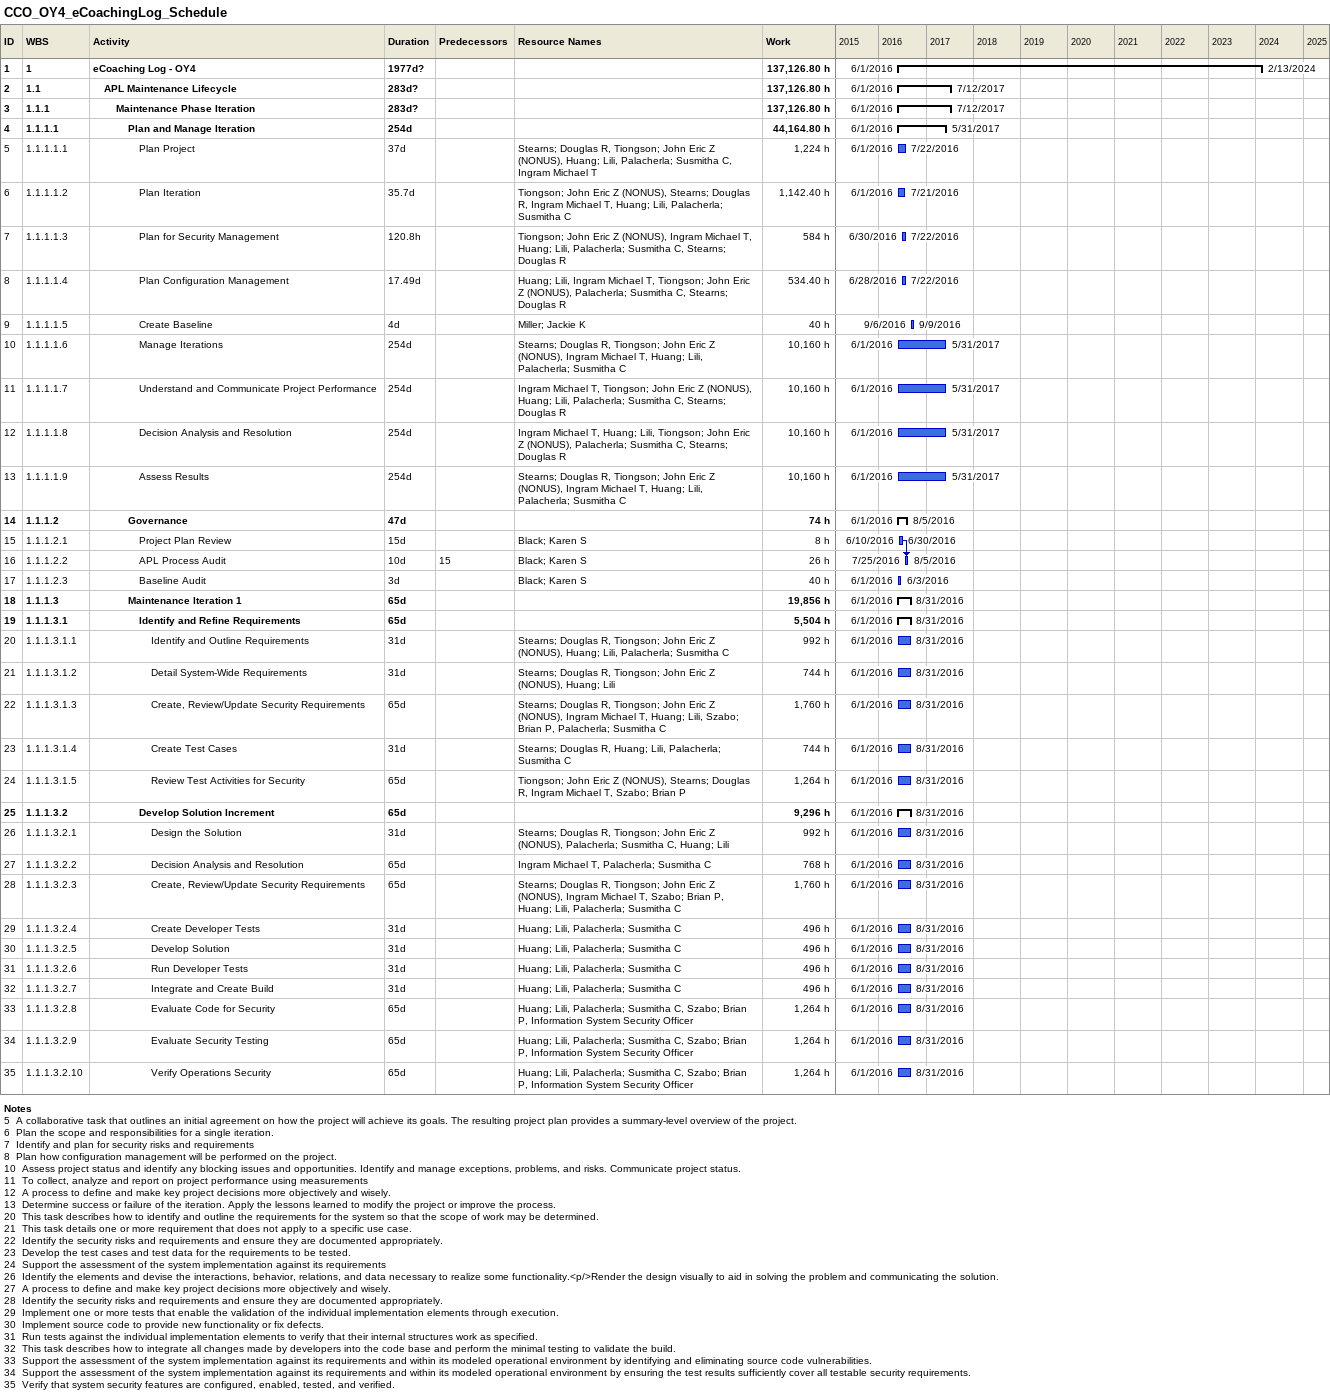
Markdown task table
CCO_OY4_eCoachingLog_Schedule

| ID | WBS | Task | Duration | Start | Finish | Predecessors | Resources | Work (h) |
|---|---|---|---|---|---|---|---|---|
| 1 | 1 | **eCoaching Log - OY4** | 1977d? | 2016-06-01 | 2024-02-13 |  |  | 137126.80 |
| 2 | 1.1 | **APL Maintenance Lifecycle** | 283d? | 2016-06-01 | 2017-07-12 |  |  | 137126.80 |
| 3 | 1.1.1 | **Maintenance Phase Iteration** | 283d? | 2016-06-01 | 2017-07-12 |  |  | 137126.80 |
| 4 | 1.1.1.1 | **Plan and Manage Iteration** | 254d | 2016-06-01 | 2017-05-31 |  |  | 44164.80 |
| 5 | 1.1.1.1.1 | Plan Project | 37d | 2016-06-01 | 2016-07-22 |  | Stearns; Douglas R, Tiongson; John Eric Z (NONUS), Huang; Lili, Palacherla; Susmitha C, Ingram Michael T | 1224 |
| 6 | 1.1.1.1.2 | Plan Iteration | 35.7d | 2016-06-01 | 2016-07-21 |  | Tiongson; John Eric Z (NONUS), Stearns; Douglas R, Ingram Michael T, Huang; Lili, Palacherla; Susmitha C | 1142.40 |
| 7 | 1.1.1.1.3 | Plan for Security Management | 120.8h | 2016-06-30 | 2016-07-22 |  | Tiongson; John Eric Z (NONUS), Ingram Michael T, Huang; Lili, Palacherla; Susmitha C, Stearns; Douglas R | 584 |
| 8 | 1.1.1.1.4 | Plan Configuration Management | 17.49d | 2016-06-28 | 2016-07-22 |  | Huang; Lili, Ingram Michael T, Tiongson; John Eric Z (NONUS), Palacherla; Susmitha C, Stearns; Douglas R | 534.40 |
| 9 | 1.1.1.1.5 | Create Baseline | 4d | 2016-09-06 | 2016-09-09 |  | Miller; Jackie K | 40 |
| 10 | 1.1.1.1.6 | Manage Iterations | 254d | 2016-06-01 | 2017-05-31 |  | Stearns; Douglas R, Tiongson; John Eric Z (NONUS), Ingram Michael T, Huang; Lili, Palacherla; Susmitha C | 10160 |
| 11 | 1.1.1.1.7 | Understand and Communicate Project Performance | 254d | 2016-06-01 | 2017-05-31 |  | Ingram Michael T, Tiongson; John Eric Z (NONUS), Huang; Lili, Palacherla; Susmitha C, Stearns; Douglas R | 10160 |
| 12 | 1.1.1.1.8 | Decision Analysis and Resolution | 254d | 2016-06-01 | 2017-05-31 |  | Ingram Michael T, Huang; Lili, Tiongson; John Eric Z (NONUS), Palacherla; Susmitha C, Stearns; Douglas R | 10160 |
| 13 | 1.1.1.1.9 | Assess Results | 254d | 2016-06-01 | 2017-05-31 |  | Stearns; Douglas R, Tiongson; John Eric Z (NONUS), Ingram Michael T, Huang; Lili, Palacherla; Susmitha C | 10160 |
| 14 | 1.1.1.2 | **Governance** | 47d | 2016-06-01 | 2016-08-05 |  |  | 74 |
| 15 | 1.1.1.2.1 | Project Plan Review | 15d | 2016-06-10 | 2016-06-30 |  | Black; Karen S | 8 |
| 16 | 1.1.1.2.2 | APL Process Audit | 10d | 2016-07-25 | 2016-08-05 | 15 | Black; Karen S | 26 |
| 17 | 1.1.1.2.3 | Baseline Audit | 3d | 2016-06-01 | 2016-06-03 |  | Black; Karen S | 40 |
| 18 | 1.1.1.3 | **Maintenance Iteration 1** | 65d | 2016-06-01 | 2016-08-31 |  |  | 19856 |
| 19 | 1.1.1.3.1 | **Identify and Refine Requirements** | 65d | 2016-06-01 | 2016-08-31 |  |  | 5504 |
| 20 | 1.1.1.3.1.1 | Identify and Outline Requirements | 31d | 2016-06-01 | 2016-08-31 |  | Stearns; Douglas R, Tiongson; John Eric Z (NONUS), Huang; Lili, Palacherla; Susmitha C | 992 |
| 21 | 1.1.1.3.1.2 | Detail System-Wide Requirements | 31d | 2016-06-01 | 2016-08-31 |  | Stearns; Douglas R, Tiongson; John Eric Z (NONUS), Huang; Lili | 744 |
| 22 | 1.1.1.3.1.3 | Create, Review/Update Security Requirements | 65d | 2016-06-01 | 2016-08-31 |  | Stearns; Douglas R, Tiongson; John Eric Z (NONUS), Ingram Michael T, Huang; Lili, Szabo; Brian P, Palacherla; Susmitha C | 1760 |
| 23 | 1.1.1.3.1.4 | Create Test Cases | 31d | 2016-06-01 | 2016-08-31 |  | Stearns; Douglas R, Huang; Lili, Palacherla; Susmitha C | 744 |
| 24 | 1.1.1.3.1.5 | Review Test Activities for Security | 65d | 2016-06-01 | 2016-08-31 |  | Tiongson; John Eric Z (NONUS), Stearns; Douglas R, Ingram Michael T, Szabo; Brian P | 1264 |
| 25 | 1.1.1.3.2 | **Develop Solution Increment** | 65d | 2016-06-01 | 2016-08-31 |  |  | 9296 |
| 26 | 1.1.1.3.2.1 | Design the Solution | 31d | 2016-06-01 | 2016-08-31 |  | Stearns; Douglas R, Tiongson; John Eric Z (NONUS), Palacherla; Susmitha C, Huang; Lili | 992 |
| 27 | 1.1.1.3.2.2 | Decision Analysis and Resolution | 65d | 2016-06-01 | 2016-08-31 |  | Ingram Michael T, Palacherla; Susmitha C | 768 |
| 28 | 1.1.1.3.2.3 | Create, Review/Update Security Requirements | 65d | 2016-06-01 | 2016-08-31 |  | Stearns; Douglas R, Tiongson; John Eric Z (NONUS), Ingram Michael T, Szabo; Brian P, Huang; Lili, Palacherla; Susmitha C | 1760 |
| 29 | 1.1.1.3.2.4 | Create Developer Tests | 31d | 2016-06-01 | 2016-08-31 |  | Huang; Lili, Palacherla; Susmitha C | 496 |
| 30 | 1.1.1.3.2.5 | Develop Solution | 31d | 2016-06-01 | 2016-08-31 |  | Huang; Lili, Palacherla; Susmitha C | 496 |
| 31 | 1.1.1.3.2.6 | Run Developer Tests | 31d | 2016-06-01 | 2016-08-31 |  | Huang; Lili, Palacherla; Susmitha C | 496 |
| 32 | 1.1.1.3.2.7 | Integrate and Create Build | 31d | 2016-06-01 | 2016-08-31 |  | Huang; Lili, Palacherla; Susmitha C | 496 |
| 33 | 1.1.1.3.2.8 | Evaluate Code for Security | 65d | 2016-06-01 | 2016-08-31 |  | Huang; Lili, Palacherla; Susmitha C, Szabo; Brian P, Information System Security Officer | 1264 |
| 34 | 1.1.1.3.2.9 | Evaluate Security Testing | 65d | 2016-06-01 | 2016-08-31 |  | Huang; Lili, Palacherla; Susmitha C, Szabo; Brian P, Information System Security Officer | 1264 |
| 35 | 1.1.1.3.2.10 | Verify Operations Security | 65d | 2016-06-01 | 2016-08-31 |  | Huang; Lili, Palacherla; Susmitha C, Szabo; Brian P, Information System Security Officer | 1264 |

Notes
- 5: A collaborative task that outlines an initial agreement on how the project will achieve its goals. The resulting project plan provides a summary-level overview of the project.
- 6: Plan the scope and responsibilities for a single iteration.
- 7: Identify and plan for security risks and requirements
- 8: Plan how configuration management will be performed on the project.
- 10: Assess project status and identify any blocking issues and opportunities. Identify and manage exceptions, problems, and risks. Communicate project status.
- 11: To collect, analyze and report on project performance using measurements
- 12: A process to define and make key project decisions more objectively and wisely.
- 13: Determine success or failure of the iteration. Apply the lessons learned to modify the project or improve the process.
- 20: This task describes how to identify and outline the requirements for the system so that the scope of work may be determined.
- 21: This task details one or more requirement that does not apply to a specific use case.
- 22: Identify the security risks and requirements and ensure they are documented appropriately.
- 23: Develop the test cases and test data for the requirements to be tested.
- 24: Support the assessment of the system implementation against its requirements
- 26: Identify the elements and devise the interactions, behavior, relations, and data necessary to realize some functionality.<p/>Render the design visually to aid in solving the problem and communicating the solution.
- 27: A process to define and make key project decisions more objectively and wisely.
- 28: Identify the security risks and requirements and ensure they are documented appropriately.
- 29: Implement one or more tests that enable the validation of the individual implementation elements through execution.
- 30: Implement source code to provide new functionality or fix defects.
- 31: Run tests against the individual implementation elements to verify that their internal structures work as specified.
- 32: This task describes how to integrate all changes made by developers into the code base and perform the minimal testing to validate the build.
- 33: Support the assessment of the system implementation against its requirements and within its modeled operational environment by identifying and eliminating source code vulnerabilities.
- 34: Support the assessment of the system implementation against its requirements and within its modeled operational environment by ensuring the test results sufficiently cover all testable security requirements.
- 35: Verify that system security features are configured, enabled, tested, and verified.
